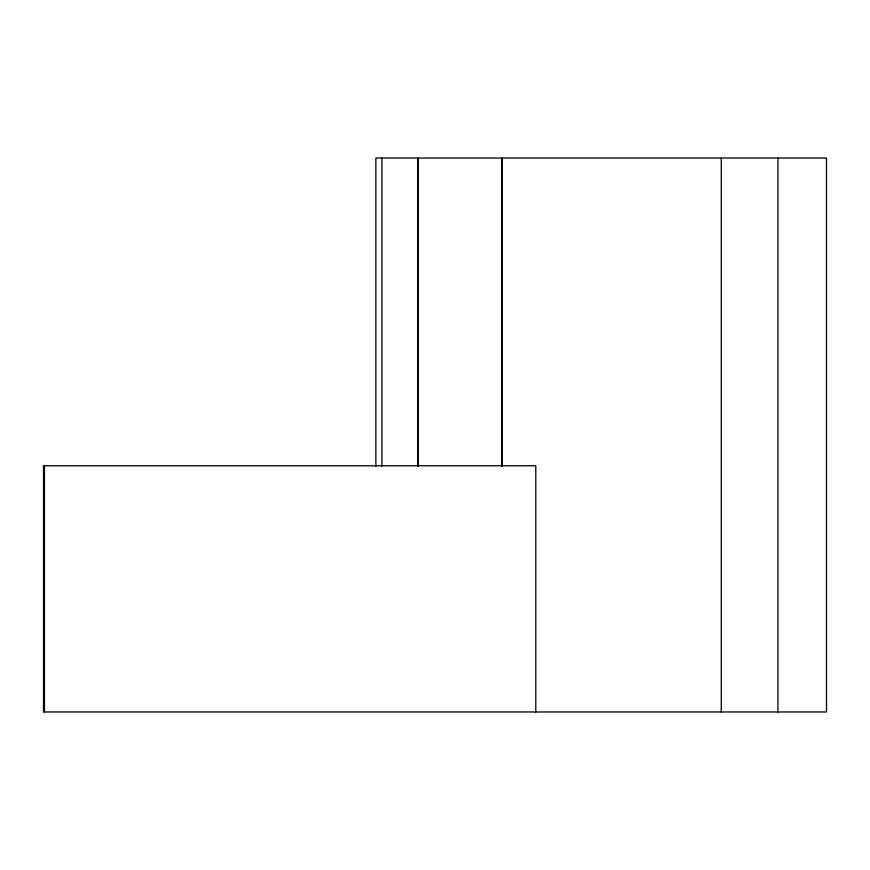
<?xml version="1.0" encoding="UTF-8"?>
<svg xmlns="http://www.w3.org/2000/svg" width="870" height="870" viewBox="0 0 870 870"><rect width="100%" height="100%" fill="white"/><g stroke="black" fill="none" stroke-linecap="round" stroke-linejoin="round"><path stroke-width="1.3" d="M777.932 158.035L777.932 711.964M721.295 158.035L721.295 711.964M535.789 711.964L535.789 465.776L43.5 465.776L43.5 711.964L826.5 711.964L826.5 158.035L375.862 158.035L375.862 466.222M502.12 158.035L502.12 466.222M501.74 158.035L501.74 466.222M418.361 158.035L418.361 466.222M417.687 158.035L417.687 466.222M381.919 158.035L381.919 466.222M44.457 465.776L44.457 711.964"/></g></svg>
